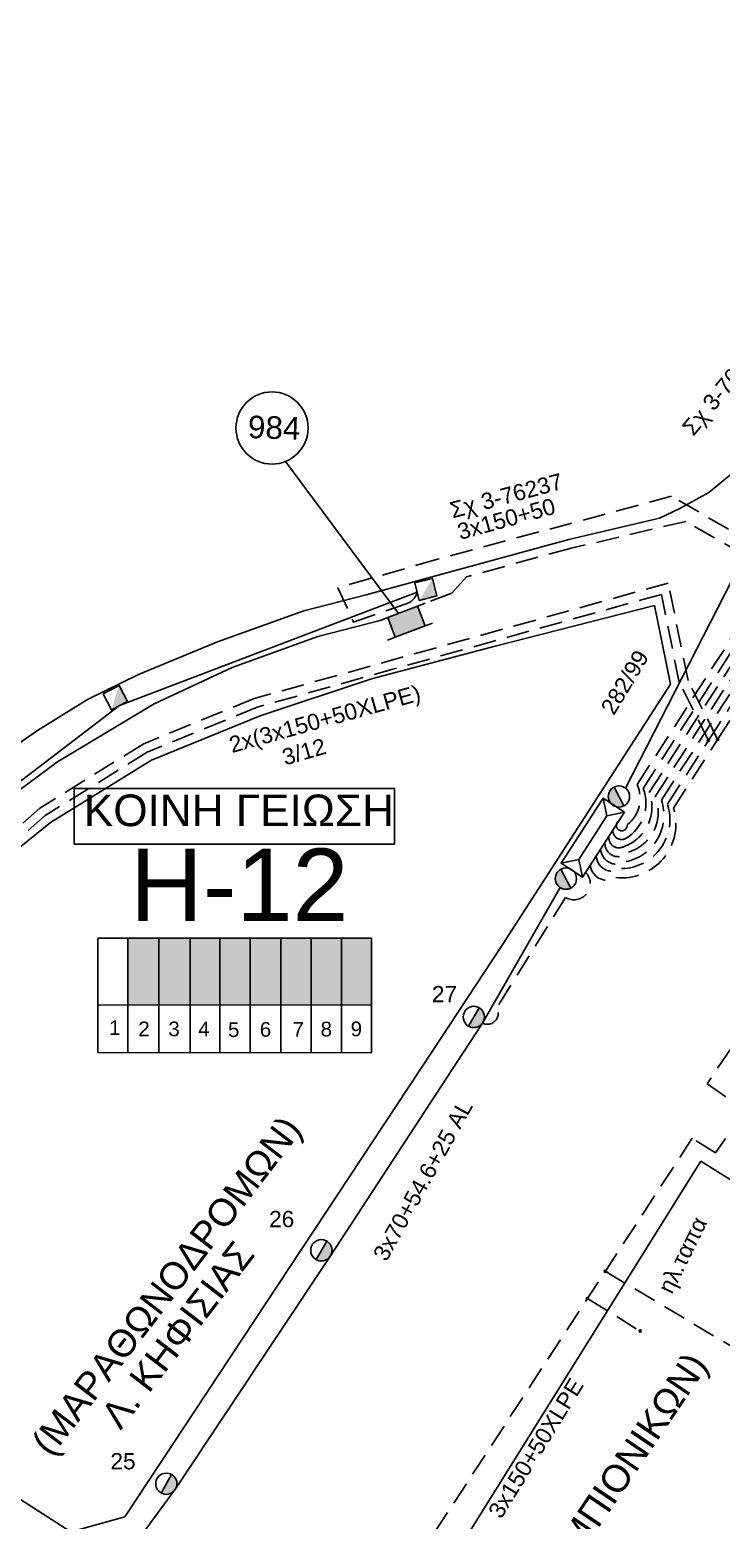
# Model space of a CAD drawing. Header units: millimetres. Extents: x 1421 to 11257, y 848 to 1896.
# Drawn here: x 10301.2 to 10377.8, y 1117.1 to 1282.2 of the extents above; entities that cross this region are included whole.
import ezdxf
from ezdxf.enums import TextEntityAlignment as Align

# ---------------------------------------------------------------- set-up
doc = ezdxf.new("R2010")
doc.units = ezdxf.units.MM
doc.linetypes.add('DASHED', pattern=[19.05, 12.7, -6.35])
for name, color, linetype, lineweight in [('3x150+50 XLPE', 7, 'SYN_LINE', 30), ('3x70+54.6+25 AL', 7, 'SYN_LINE', 30), ('Άγνωστα', 7, 'Continuous', 30), ('Καλώδια ΧΤ   3x150AL+50CU', 7, 'DASHED', 30)]:
    doc.layers.add(name, color=color, linetype=linetype, lineweight=lineweight)
for name, color, linetype in [('Link Box 4 Διευθύνσεων', 7, 'Continuous'), ('Pillar OTE', 7, 'Continuous'), ('TEXT ΚΑΛΩΔΙΩΝ', 7, 'Continuous'), ('Επιγραφές - Σχήματα', 7, 'Continuous'), ('Στύλος ΦΜ', 7, 'Continuous'), ('Στύλος ΦΜ @ 1', 7, 'Continuous'), ('Συνδέσεις', 7, 'Continuous'), ('Υποσταθμός εναέριος 2 στύλων', 7, 'Continuous'), ('Υποσταθμός πόλεως', 7, 'Continuous'), ('Υπόβαθρο ΔΕΗ', 7, 'Continuous')]:
    doc.layers.add(name, color=color, linetype=linetype)
doc.styles.add('arial', font='ARIAL.TTF', dxfattribs={"height": 3})
doc.styles.get("Standard").update_dxf_attribs({"font": 'ARIAL.TTF', "height": 1.8})
doc.linetypes.add('SYN_LINE', pattern='A,0.5,-0.0001,["/\\/\\/\\/",Standard,S=0.1,R=0,X=0,Y=-0.05],-0.25', length=0.7501)

# ---------------------------------------------------------------- blocks, each defined once
blk = doc.blocks.new('ΥΠΑΡΧΩΝ ΤΣΙΜΕΝΤΕΝΙΟΣ ΣΤΥΛΟΣ')
at = {"layer": 'Στύλος ΦΜ'}
blk.add_hatch(color=7, dxfattribs=at).paths.add_polyline_path([(-1.29, -2.28, 0.574793), (2.62, 0, 0.268822), (1.3, 2.27)])
at = {"layer": 'Στύλος ΦΜ', "color": 7}
blk.add_line((-1.29, -2.28), (1.3, 2.27), dxfattribs=at)
blk.add_circle((0, 0), 2.62, dxfattribs=at)
at = {"layer": 'Στύλος ΦΜ', "flags": 4}
for tag, p in [('ΑΡΙΘΜΟΣ', (-4.68, 8.05)), ('ΤΥΠΟΣ', (-4.91, 3.03))]:
    blk.add_attdef(tag, p, '', height=4, dxfattribs=at)
blk = doc.blocks.new('LINK BOX 4 ΑΝΑΧΩΡΗΣΕΩΝ')
at = {"layer": 'Link Box 4 Διευθύνσεων', "ltscale": 40}
blk.add_hatch(color=256, dxfattribs=at).paths.add_polyline_path([(-3.54, 0), (-3.54, -4.67), (3.54, -4.67), (3.54, 0)])
for p, q in [((-3.54, 0), (-5.33, 0)), ((5.33, 0), (3.54, 0)), ((-3.54, -4.67), (-5.33, -4.67)), ((5.33, -4.67), (3.54, -4.67))]:
    blk.add_line(p, q, dxfattribs=at)
blk.add_lwpolyline([(-3.54, -4.67), (-3.54, 0), (3.54, 0), (3.54, -4.67)], close=True, dxfattribs=at)
blk = doc.blocks.new('ΥΠΟΣΤΑΘΜΟΣ ΕΝΑΕΡΙΟΣ ΕΠΙ 2 ΣΤΥΛΩΝ')
at = {"layer": 'Υποσταθμός εναέριος 2 στύλων', "linetype": 'Continuous'}
for points in [[(-11.97, -2.11, 0.574793), (-8.45, -0.07, 0.268822), (-9.64, 1.98)], [(9.68, -2.15, 0.574793), (13.19, -0.1, 0.268822), (12.01, 1.95)]]:
    blk.add_hatch(color=256, dxfattribs=at).paths.add_polyline_path(points)
for p, q in [((-11.97, -2.11), (-9.64, 1.98)), ((9.68, -2.15), (12.01, 1.95))]:
    blk.add_line(p, q, dxfattribs=at)
for centre in [(-10.81, -0.07), (10.84, -0.1)]:
    blk.add_circle(centre, 2.36, dxfattribs=at)
at = {"layer": 'Υποσταθμός πόλεως', "linetype": 'Continuous', "ltscale": 40}
blk.add_lwpolyline([(-8.57, 2.82), (8.57, 2.82), (8.57, -2.82), (-8.57, -2.82)], close=True, dxfattribs=at)
for points in [[(-5.75, 0), (-8.57, 2.82)], [(-8.57, -2.82), (-5.75, 0)], [(-5.75, 0), (5.75, 0)], [(5.75, 0), (8.57, 2.82)], [(8.57, -2.82), (5.75, 0)]]:
    blk.add_lwpolyline(points, dxfattribs=at)
at = {"layer": 'Υποσταθμός εναέριος 2 στύλων', "ltscale": 40, "flags": 1}
for tag, p in [('ΜΕΤΑΣΧΗΜΑΤΙΣΜΟΣ', (14.09, 2.51)), ('ΙΣΧΥΣ', (14.07, -0.28)), ('ΑΡΙΘΜΟΣ', (14.19, -3))]:
    blk.add_attdef(tag, p, '', height=1.8, dxfattribs=at)
blk = doc.blocks.new('TETRAGWNOS STYLOS')
at = {"layer": 'Επιγραφές - Σχήματα', "ltscale": 20}
h = blk.add_hatch(color=256, dxfattribs=at)
h.dxf.hatch_style = 1
h.paths.add_polyline_path([(1780.49, 599.68), (1778.49, 597.68), (1780.49, 597.68)])
blk.add_lwpolyline([(1778.49, 599.68), (1780.49, 599.68), (1780.49, 597.68), (1778.49, 597.68)], close=True, dxfattribs=at)
blk = doc.blocks.new('_ΣΥΝΔΕΣΗ')
at = {"layer": 'Συνδέσεις', "linetype": 'SYN_LINE', "ltscale": 40}
blk.add_hatch(color=256, dxfattribs=at).paths.add_polyline_path([(0.5, -0.01, 1), (-0.5, -0.01, 1)])
at = {"layer": 'Συνδέσεις'}
blk.add_circle((0, -0.01), 0.5, dxfattribs=at)
blk = doc.blocks.new('A$C01BB34F8')
at = {"layer": 'Άγνωστα', "color": 7}
note = blk.add_mtext_dynamic_manual_height_columns('ηλ.ταπα\\P', width=1.8, gutter_width=12.5, heights=[0.0453, 0], dxfattribs=dict(at, insert=(0.37, 2.43), char_height=1.8, attachment_point=1, rotation=2.4309))
for column, words in zip(note.columns.linked_columns, ['\\P']):
    column.text = words

msp = doc.modelspace()

# ---------------------------------------------------------------- hatches: boundary and pattern name
at = {"layer": 'Καλώδια ΧΤ   3x150AL+50CU', "linetype": 'DASHED', "lineweight": -3, "ltscale": 0.2}
h = msp.add_hatch(color=133, dxfattribs=at)
h.dxf.hatch_style = 1
h.paths.add_polyline_path([(10315.49, 1181.57), (10312.05, 1181.57), (10312.05, 1174.21), (10315.49, 1174.2)])
h = msp.add_hatch(color=62, dxfattribs=at)
h.dxf.hatch_style = 1
h.paths.add_polyline_path([(10315.49, 1174.2), (10318.93, 1174.2), (10318.93, 1181.57), (10315.49, 1181.57)])
h = msp.add_hatch(color=5, dxfattribs=at)
h.dxf.hatch_style = 1
h.paths.add_polyline_path([(10322.22, 1181.57), (10318.93, 1181.57), (10318.93, 1174.2), (10322.22, 1174.2)])
h = msp.add_hatch(color=2, dxfattribs=at)
h.dxf.hatch_style = 1
h.paths.add_polyline_path([(10325.52, 1181.57), (10322.22, 1181.57), (10322.22, 1174.2), (10325.52, 1174.2)])
h = msp.add_hatch(color=1, dxfattribs=at)
h.dxf.hatch_style = 1
h.paths.add_polyline_path([(10325.61, 1174.19), (10329.01, 1174.19), (10329.01, 1181.57), (10325.61, 1181.57)])
h = msp.add_hatch(color=206, dxfattribs=at)
h.dxf.hatch_style = 1
h.paths.add_polyline_path([(10329.01, 1174.19), (10332.4, 1174.19), (10332.4, 1181.57), (10329.01, 1181.57)])
h = msp.add_hatch(color=6, dxfattribs=at)
h.dxf.hatch_style = 1
h.paths.add_polyline_path([(10332.34, 1174.19), (10335.74, 1174.19), (10335.74, 1181.57), (10332.34, 1181.57)])
h = msp.add_hatch(color=27, dxfattribs=at)
h.dxf.hatch_style = 1
h.paths.add_polyline_path([(10335.73, 1174.19), (10339.13, 1174.19), (10339.13, 1181.57), (10335.73, 1181.57)])

# ---------------------------------------------------------------- linework, layer by layer
at = {"layer": '3x150+50 XLPE', "color": 151, "linetype": 'DASHED', "lineweight": -3, "ltscale": 0.2}
for points in [[(10379.89, 1170.91), (10378.81, 1169.29), (10376.24, 1165.46), (10380.39, 1162.56), (10377.16, 1157.8), (10374.58, 1159.42), (10331.77, 1093.97)], [(10364.94, 1144.69), (10380.1, 1135.68)], [(10362.97, 1141.68), (10368.8, 1138.07)]]:
    msp.add_lwpolyline(points, dxfattribs=at)
at = {"layer": '3x70+54.6+25 AL', "color": 6, "linetype": 'SYN_LINE', "lineweight": -3, "ltscale": 15}
msp.add_lwpolyline([(10367.2, 1198.18), (10385.26, 1233.46), (10411.8, 1274.67), (10438.97, 1321.23), (10453.02, 1348.9), (10462.33, 1365.72), (10471.57, 1382.4)], dxfattribs=at)
at = {"layer": '3x70+54.6+25 AL', "color": 27, "linetype": 'SYN_LINE', "lineweight": -3, "ltscale": 15}
msp.add_lwpolyline([(10344.11, 1219.9), (10311.12, 1207.34), (10285.68, 1187.92), (10267.37, 1167.95), (10256.15, 1151.63)], dxfattribs=at)
at = {"layer": '3x70+54.6+25 AL', "color": 2, "linetype": 'Continuous', "lineweight": -3, "ltscale": 0.2}
msp.add_lwpolyline([(10340, 1216.77), (10333.1, 1215), (10323.6, 1211.57), (10314.97, 1207.55), (10309.97, 1204.53), (10304.24, 1201.13), (10304.24, 1201.13), (10290.37, 1190.86), (10290.37, 1190.86), (10271.24, 1170.15), (10271.24, 1170.15), (10271.24, 1170.15)], dxfattribs=at)
at = {"layer": '3x70+54.6+25 AL', "color": 5, "linetype": 'SYN_LINE', "lineweight": -3, "ltscale": 15}
msp.add_lwpolyline([(10359.95, 1187.18), (10351.34, 1172.16), (10348.55, 1167.9), (10334.41, 1146.28), (10317.34, 1120.59), (10302.18, 1099.95), (10286.97, 1078.52), (10278.04, 1066.89), (10264.11, 1048.75), (10242.26, 1021.41)], dxfattribs=at)
at = {"layer": 'Pillar OTE', "lineweight": -3, "ltscale": 40}
for points in [[(10308.72, 1168.93), (10308.72, 1181.57), (10339.05, 1181.57), (10339.05, 1168.9), (10308.72, 1168.93)], [(10312.05, 1168.92), (10312.05, 1181.57)], [(10315.49, 1168.92), (10315.49, 1181.57)], [(10318.93, 1168.92), (10318.93, 1181.57)], [(10322.22, 1168.91), (10322.22, 1181.57)], [(10325.61, 1168.91), (10325.61, 1181.57)], [(10329.01, 1168.91), (10329.01, 1181.57)], [(10332.34, 1168.9), (10332.34, 1181.57)], [(10335.73, 1168.9), (10335.73, 1181.57)], [(10308.72, 1174.21), (10339.05, 1174.18)]]:
    msp.add_lwpolyline(points, dxfattribs=at)
at = {"layer": 'Επιγραφές - Σχήματα', "color": 206, "lineweight": -3}
msp.add_lwpolyline([(10306.08, 1191.99), (10341.59, 1191.99), (10341.59, 1198.17), (10306.08, 1198.17)], close=True, dxfattribs=at)
at = {"layer": 'Καλώδια ΧΤ   3x150AL+50CU', "color": 206, "linetype": 'DASHED', "lineweight": -3, "ltscale": 0.2}
msp.add_lwpolyline([(10364.42, 1191.45, 0.566834), (10367.25, 1190.06, 0.453033), (10371.16, 1196.86), (10389.08, 1224.65), (10385.46, 1226.69), (10388.63, 1232.04), (10388.43, 1234.62), (10418.81, 1281.98), (10418.11, 1284.34), (10440.74, 1322.6), (10434.5, 1325.87), (10441.37, 1339.27), (10450.12, 1346.56, 0.468067), (10451.29, 1348.13, 0.544662)], format="xyb", dxfattribs=at)
at = {"layer": 'Καλώδια ΧΤ   3x150AL+50CU', "color": 62, "linetype": 'DASHED', "lineweight": -3, "ltscale": 0.2}
msp.add_lwpolyline([(10364.9, 1192.18, 0.708352), (10367.52, 1191.11, 0.43821), (10370.49, 1197.29), (10387.84, 1224.2), (10384.08, 1226.33), (10387.61, 1232.28), (10387.41, 1234.88), (10416.88, 1280.97)], format="xyb", dxfattribs=at)
at = {"layer": 'Καλώδια ΧΤ   3x150AL+50CU', "color": 6, "linetype": 'DASHED', "lineweight": -3, "ltscale": 0.2}
msp.add_lwpolyline([(10365.35, 1192.88, 0.634838), (10367.04, 1191.75, 0.419803), (10369.82, 1197.73), (10386.6, 1223.76), (10382.76, 1225.92), (10385.21, 1230.21, 0.519594), (10385.26, 1233.46, -0.519594)], format="xyb", dxfattribs=at)
at = {"layer": 'Καλώδια ΧΤ   3x150AL+50CU', "color": 27, "linetype": 'DASHED', "lineweight": -3, "ltscale": 0.2}
msp.add_lwpolyline([(10365.79, 1193.56, 0.601439), (10367.24, 1192.64, 0.363044), (10369.15, 1198.16), (10385.19, 1223.05), (10372.29, 1230.53), (10346.35, 1223.54), (10335.31, 1220.39), (10337.05, 1216.58), (10342.98, 1218.65, 0.253309), (10344.11, 1219.9, 3.913966)], format="xyb", dxfattribs=at)
at = {"layer": 'Καλώδια ΧΤ   3x150AL+50CU', "color": 1, "linetype": 'DASHED', "lineweight": -3, "ltscale": 0.2}
msp.add_lwpolyline([(10376.38, 1203.48), (10390.32, 1225.1), (10386.84, 1227.06), (10388.47, 1229.82)], dxfattribs=at)
at = {"layer": 'Καλώδια ΧΤ   3x150AL+50CU', "color": 133, "linetype": 'DASHED', "lineweight": -3, "ltscale": 0.2}
msp.add_lwpolyline([(10377.4, 1203.59), (10391.56, 1225.55), (10388.22, 1227.43), (10389.37, 1229.36)], dxfattribs=at)
at = {"layer": 'Καλώδια ΧΤ   3x150AL+50CU', "color": 2, "linetype": 'DASHED', "lineweight": -3, "ltscale": 0.2}
msp.add_lwpolyline([(10366.46, 1194.6, 1.817601), (10367.38, 1194.15, 0.34904), (10368.47, 1198.59), (10383.65, 1222.13), (10373.86, 1227.74), (10361.16, 1224.76), (10349.57, 1221.61), (10347.96, 1219.78), (10344.98, 1218.66)], format="xyb", dxfattribs=at)
at = {"layer": 'Καλώδια ΧΤ   3x150AL+50CU', "color": 133, "linetype": 'DASHED', "lineweight": -3, "ltscale": 0.2}
msp.add_lwpolyline([(10363.29, 1189.68, 0.566834), (10366.11, 1188.3, 0.54076), (10372.51, 1195.99), (10377.4, 1203.59), (10374.12, 1210.11), (10371.92, 1220.91), (10326.05, 1208.12), (10313.74, 1203.08), (10302.29, 1195.99), (10286.86, 1182.29), (10271.49, 1164.09), (10260.92, 1149.37), (10261.71, 1142.6), (10257.16, 1135.85), (10248.45, 1134.42), (10218.1, 1087.09), (10233.34, 1076.89)], format="xyb", dxfattribs=at)
at = {"layer": 'Καλώδια ΧΤ   3x150AL+50CU', "color": 1, "linetype": 'DASHED', "lineweight": -3, "ltscale": 0.2}
msp.add_lwpolyline([(10363.93, 1190.67, 0.566834), (10366.75, 1189.29, 0.506562), (10371.84, 1196.43), (10376.38, 1203.48), (10373.14, 1209.92), (10371.16, 1219.66), (10326.38, 1207.17), (10314.2, 1202.18), (10302.89, 1195.18), (10287.57, 1181.59), (10272.28, 1163.48), (10261.95, 1149.1), (10263.03, 1139.89), (10259.58, 1135.01), (10251.12, 1133.6), (10250.29, 1132.25, -0.869013), (10249.6, 1130.3, 10.969836)], format="xyb", dxfattribs=at)
at = {"layer": 'Καλώδια ΧΤ   3x150AL+50CU', "color": 6, "linetype": 'DASHED', "lineweight": -3, "ltscale": 0.2}
msp.add_lwpolyline([(10369.82, 1197.73), (10376.54, 1208.15)], dxfattribs=at)
at = {"layer": 'Καλώδια ΧΤ   3x150AL+50CU', "color": 5, "linetype": 'DASHED', "lineweight": -3, "ltscale": 0.2}
msp.add_lwpolyline([(10362.77, 1188.88, -0.876948), (10360.55, 1186.09), (10352.92, 1173.87, -0.734873), (10351.34, 1172.16, -1.767119)], format="xyb", dxfattribs=at)
at = {"layer": 'Υπόβαθρο ΔΕΗ', "lineweight": -3, "ltscale": 0.1}
for points in [[(10423.94, 1300.62), (10392.56, 1247.36), (10388.1, 1242.71), (10383.18, 1236.83), (10380.13, 1233.98), (10376.42, 1230.95), (10373.2, 1229.16), (10370.94, 1228.09), (10360.91, 1225.73), (10338.46, 1219.62), (10331.53, 1217.84), (10321.96, 1214.39), (10313.21, 1210.8), (10307.58, 1208.03), (10302.03, 1204.6), (10296.47, 1200.74)], [(10345.75, 1169.04), (10311.7, 1117.51), (10305.72, 1115.83), (10280.35, 1132.13), (10263.7, 1142.83), (10262.99, 1148.84), (10274.59, 1164.98), (10288.29, 1180.89), (10296.85, 1189.06), (10303.49, 1194.38), (10314.65, 1201.29), (10326.7, 1206.22), (10339.04, 1210.3), (10352.73, 1213.91), (10370.39, 1218.41), (10372.16, 1209.72), (10353.53, 1180.82), (10345.75, 1169.04)]]:
    msp.add_lwpolyline(points, dxfattribs=at)
at = {"layer": 'Υπόβαθρο ΔΕΗ', "lineweight": -3}
msp.add_lwpolyline([(10342.02, 1217.54), (10329.52, 1234.38)], dxfattribs=at)
at = {"layer": 'Υπόβαθρο ΔΕΗ', "lineweight": -3, "ltscale": 0.1}
msp.add_lwpolyline([(10375.52, 1156.89), (10466.26, 1100.01), (10438.68, 1050.88), (10345.62, 1108.97)], close=True, dxfattribs=at)
at = {"layer": 'Υπόβαθρο ΔΕΗ', "lineweight": -3}
msp.add_circle((10328.02, 1238.08), 4, dxfattribs=at)

# ---------------------------------------------------------------- block references
at = {"layer": '3x150+50 XLPE', "color": 7, "linetype": 'DASHED', "lineweight": -3, "ltscale": 0.2, "rotation": 61.27270376043213}
msp.add_blockref('A$C01BB34F8', (10366.32, 1128.55), dxfattribs=at)
at = {"layer": 'Link Box 4 Διευθύνσεων', "lineweight": -3, "xscale": 0.4999999999999999, "yscale": 0.4999999999999999, "zscale": 0.4999999999999999, "rotation": 20.82173696532755}
msp.add_blockref('LINK BOX 4 ΑΝΑΧΩΡΗΣΕΩΝ', (10342.49, 1217.72), dxfattribs=at)
at = {"layer": 'Στύλος ΦΜ', "color": 206, "linetype": 'Continuous', "lineweight": -3, "ltscale": 0.2}
for p, rotation in [((8766.51, 203.76), 14.183171229492), ((9008.11, -143.96), 27.47650568710798)]:
    msp.add_blockref('TETRAGWNOS STYLOS', p, dxfattribs=dict(at, rotation=rotation))
at = {"layer": 'Στύλος ΦΜ @ 1', "color": 1, "lineweight": -3, "ltscale": 40}
ref = msp.add_blockref('ΥΠΑΡΧΩΝ ΤΣΙΜΕΝΤΕΝΙΟΣ ΣΤΥΛΟΣ', (10350.38, 1172.86), dxfattribs=dict(at, xscale=0.4499999999998181, yscale=0.4499999999998181, zscale=0.4499999999998181))
ref.add_attrib('ΑΡΙΘΜΟΣ', '27', (10345.73, 1174.49), dxfattribs={"layer": 'Στύλος ΦΜ', "height": 1.8, "flags": 4})
ref = msp.add_blockref('ΥΠΑΡΧΩΝ ΤΣΙΜΕΝΤΕΝΙΟΣ ΣΤΥΛΟΣ', (10333.49, 1147.02), dxfattribs=dict(at, xscale=0.4499999999998181, yscale=0.4499999999998181, zscale=0.4499999999998181))
ref.add_attrib('ΑΡΙΘΜΟΣ', '26', (10327.69, 1149.58), dxfattribs={"layer": 'Στύλος ΦΜ', "height": 1.8, "flags": 4})
ref = msp.add_blockref('ΥΠΑΡΧΩΝ ΤΣΙΜΕΝΤΕΝΙΟΣ ΣΤΥΛΟΣ', (10316.31, 1121.16), dxfattribs=dict(at, xscale=0.4499999999998181, yscale=0.4499999999998181, zscale=0.4499999999998181))
ref.add_attrib('ΑΡΙΘΜΟΣ', '25', (10310.11, 1122.76), dxfattribs={"layer": 'Στύλος ΦΜ', "height": 1.8, "flags": 4})
at = {"layer": 'Συνδέσεις', "lineweight": -3, "xscale": 0.25, "yscale": 0.25, "zscale": 0.25}
for p in [(10376.38, 1203.48), (10377.41, 1203.59), (10364.94, 1144.69), (10362.97, 1141.68), (10368.81, 1138.07)]:
    msp.add_blockref('_ΣΥΝΔΕΣΗ', p, dxfattribs=at)
at = {"layer": 'Υποσταθμός εναέριος 2 στύλων', "lineweight": -3, "xscale": 0.4999999999999997, "yscale": 0.4999999999999997, "zscale": 0.4999999999999997, "rotation": 237.1923701540391}
msp.add_blockref('ΥΠΟΣΤΑΘΜΟΣ ΕΝΑΕΡΙΟΣ ΕΠΙ 2 ΣΤΥΛΩΝ', (10363.56, 1192.71), dxfattribs=at)

# ---------------------------------------------------------------- texts
at = {"lineweight": -3, "ltscale": 30, "char_height": 1.63, "width": 11.2573, "attachment_point": 1}
for s, insert in [('1', (10309.96, 1172.49)), ('2', (10313.2, 1172.35)), ('3', (10316.53, 1172.35)), ('4', (10319.84, 1172.35)), ('5', (10323.14, 1172.27)), ('6', (10326.66, 1172.3)), ('7', (10330.29, 1172.3)), ('8', (10333.4, 1172.33)), ('9', (10336.73, 1172.35))]:
    msp.add_mtext(s, dxfattribs=dict(at, insert=insert))
at = {"layer": 'TEXT ΚΑΛΩΔΙΩΝ', "lineweight": -3, "ltscale": 15, "style": 'arial'}
for s, rotation, p in [('3x150+50', 15.4416, (10353.98, 1228.02)), ('2x(3x150+50XLPE)', 15.5794, (10333.87, 1205.88)), ('3x70+54.6+25 AL', 60.9233, (10344.73, 1154.79))]:
    msp.add_text(s, height=1.8, rotation=rotation, dxfattribs=at).set_placement(p, align=Align.MIDDLE_CENTER)
at = {"layer": 'Άγνωστα', "lineweight": -3, "ltscale": 0.2, "char_height": 1.8, "width": 18.6352, "attachment_point": 1, "style": 'arial'}
for s, insert, rotation in [('Σχ 3-76876', (10373.32, 1238.23), 50.7013), ('Σχ 3-76237', (10347.55, 1229.8), 15), ('282/99', (10364.35, 1207.09), 59), ('3/12', (10328.96, 1202.43), 16), ('3x150+50XLPE', (10351.87, 1118.12), 58.2793)]:
    msp.add_mtext(s, dxfattribs=dict(at, insert=insert, rotation=rotation))
at = {"layer": 'Άγνωστα', "lineweight": -3, "insert": (10325.39, 1239.47), "char_height": 2.5, "width": 13.4112, "attachment_point": 1, "rotation": 358.1643}
msp.add_mtext('984', dxfattribs=at)
at = {"layer": 'Επιγραφές - Σχήματα', "color": 206, "lineweight": -3, "insert": (10307.17, 1197.49), "char_height": 3.5, "width": 35.1311, "attachment_point": 1}
msp.add_mtext('KOINH ΓΕΙΩΣΗ', dxfattribs=at)
at = {"layer": 'Υπόβαθρο ΔΕΗ', "lineweight": -3, "ltscale": 0.1, "style": 'arial'}
for s, rotation, p in [('(ΜΑΡΑΘΩΝΟΔΡΟΜΩΝ)', 52.462, (10316.31, 1143.11)), (' Λ. ΚΗΦΙΣΙΑΣ', 52.462, (10317.19, 1137.22)), ('(ΟΛΥΜΠΙΟΝΙΚΩΝ)', 55.9285, (10365.19, 1120.37))]:
    msp.add_text(s, height=3, rotation=rotation, dxfattribs=at).set_placement(p, align=Align.MIDDLE_CENTER)
at = {"layer": 'Υπόβαθρο ΔΕΗ', "lineweight": -3, "insert": (10312.28, 1191.5), "char_height": 8, "width": 84.6573, "attachment_point": 1}
msp.add_mtext('Η-12', dxfattribs=at)

doc.saveas('drawing.dxf')
